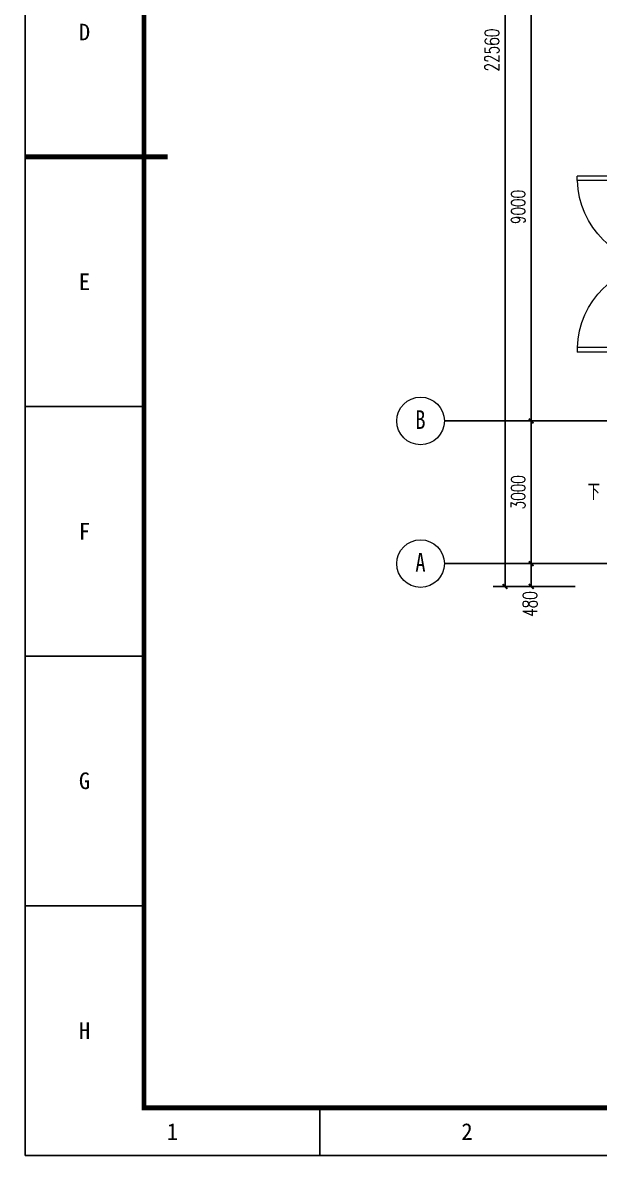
# Model space of a CAD drawing. Extents: x 3213259 to 3716512, y 332899 to 392399.
# Drawn here: x 3471383 to 3483502, y 349588 to 373411 of the extents above; entities that cross this region are included whole.
import ezdxf

# ---------------------------------------------------------------- set-up
doc = ezdxf.new("R2010")
doc.units = 0
doc.header["$LTSCALE"] = 1000
doc.header["$MEASUREMENT"] = 0
doc.linetypes.add('DOTE', pattern=[2.42, 2, -0.2, 0.02, -0.2])
doc.linetypes.add('HIDDEN', pattern=[0.375, 0.25, -0.125])
for name, color, linetype in [('AXIS', 3, 'Continuous'), ('DIM_SYMB', 3, 'Continuous'), ('DOTE', 1, 'DOTE'), ('JQFrame_DefaultLayer', 7, 'Continuous'), ('PUB_TEXT', 7, 'Continuous'), ('sb', 6, 'Continuous')]:
    doc.layers.add(name, color=color, linetype=linetype)
doc.layers.add('S-GRID-IDEN', color=7, linetype='Continuous', lineweight=18)
doc.layers.add('window', color=141, linetype='Continuous', lineweight=5)
doc.styles.add('_TCH_DIM_T3', font='SIMPLEX.shx', dxfattribs={"width": 0.705882, "bigfont": 'GBCBIG'})
doc.styles.add('JQFrame_markText', font='txt')
doc.styles.add('sepd_yb2', font='sepd_gbe.shx', dxfattribs={"width": 0.8, "bigfont": 'sepd_gbc.shx'})
doc.dimstyles.new('_TCH_ARCH&&100', dxfattribs={"dimtxt": 297.5, "dimasz": 100, "dimexe": 250, "dimexo": 300, "dimgap": 126.25, "dimtad": 1, "dimdec": 0, "dimzin": 0, "dimdsep": 46, "dimtxsty": '_TCH_DIM_T3', "dimblk": 'ARCHTICK', "dimcen": 0.09, "dimclrt": 7, "dimazin": 2, "dimtfac": 1, "dimtdec": 0, "dimtix": 1, "dimtmove": 2, "dimatfit": 3, "dimfxl": 1, "dimtolj": 1, "dimtzin": 0, "dimarcsym": 0})

# ---------------------------------------------------------------- blocks, each defined once
blk = doc.blocks.new('轴网 - M_轴线标头 - 圆-208176--3_200m层平面图')
at = {"layer": 'S-GRID-IDEN'}
blk.add_circle((0, 0), 5, dxfattribs=at)
blk = doc.blocks.new('_ArchTick')
at = {"color": 0, "linetype": 'ByBlock', "const_width": 0.4}
blk.add_lwpolyline([(-0.5, -0.5), (0.5, 0.5)], dxfattribs=at)
blk = doc.blocks.new('*D82')
at = {"layer": 'AXIS', "color": 0, "lineweight": -2}
for p, q in [((1894235, 325945), (1893200, 325945)), ((1893450, 303385), (1893450, 325945)), ((1894235, 303385), (1893200, 303385))]:
    blk.add_line(p, q, dxfattribs=at)
at = {"layer": 'Defpoints', "color": 0}
for p in [(1893450, 325945), (1894535, 325945), (1894535, 303385)]:
    blk.add_point(p, dxfattribs=at)
at = {"layer": 'AXIS', "color": 0, "lineweight": -2, "xscale": 100, "yscale": 100, "zscale": 100}
for p, rotation in [((1893450, 325945), 90), ((1893450, 303385), 270)]:
    blk.add_blockref('_ArchTick', p, dxfattribs=dict(at, rotation=rotation))
at = {"layer": 'AXIS', "color": 7, "insert": (1893175, 314665), "char_height": 297.5, "attachment_point": 5, "rotation": 90, "style": '_TCH_DIM_T3'}
blk.add_mtext('\\A1;22560', dxfattribs=at)
blk = doc.blocks.new('*D83')
at = {"layer": 'AXIS', "color": 0, "lineweight": -2}
for p, q in [((1894922, 303865), (1893750, 303865)), ((1894000, 303385), (1894000, 303865)), ((1894922, 303385), (1893750, 303385))]:
    blk.add_line(p, q, dxfattribs=at)
at = {"layer": 'Defpoints', "color": 0}
for p in [(1894000, 303865), (1895222, 303865), (1895222, 303385)]:
    blk.add_point(p, dxfattribs=at)
at = {"layer": 'AXIS', "color": 0, "lineweight": -2, "xscale": 100, "yscale": 100, "zscale": 100}
for p, rotation in [((1894000, 303865), 90), ((1894000, 303385), 270)]:
    blk.add_blockref('_ArchTick', p, dxfattribs=dict(at, rotation=rotation))
at = {"layer": 'AXIS', "color": 7, "insert": (1893975, 303015), "char_height": 297.5, "attachment_point": 5, "rotation": 90, "style": '_TCH_DIM_T3'}
blk.add_mtext('\\A1;480', dxfattribs=at)
blk = doc.blocks.new('*D84')
at = {"layer": 'AXIS', "color": 0, "lineweight": -2}
for p, q in [((1894922, 306865), (1893750, 306865)), ((1894000, 303865), (1894000, 306865)), ((1894922, 303865), (1893750, 303865))]:
    blk.add_line(p, q, dxfattribs=at)
at = {"layer": 'Defpoints', "color": 0}
for p in [(1894000, 306865), (1895222, 306865), (1895222, 303865)]:
    blk.add_point(p, dxfattribs=at)
at = {"layer": 'AXIS', "color": 0, "lineweight": -2, "xscale": 100, "yscale": 100, "zscale": 100}
for p, rotation in [((1894000, 306865), 90), ((1894000, 303865), 270)]:
    blk.add_blockref('_ArchTick', p, dxfattribs=dict(at, rotation=rotation))
at = {"layer": 'AXIS', "color": 7, "insert": (1893725, 305365), "char_height": 297.5, "attachment_point": 5, "rotation": 90, "style": '_TCH_DIM_T3'}
blk.add_mtext('\\A1;3000', dxfattribs=at)
blk = doc.blocks.new('*D85')
at = {"layer": 'AXIS', "color": 0, "lineweight": -2}
for p, q in [((1894922, 315865), (1893750, 315865)), ((1894000, 306865), (1894000, 315865)), ((1894922, 306865), (1893750, 306865))]:
    blk.add_line(p, q, dxfattribs=at)
at = {"layer": 'Defpoints', "color": 0}
for p in [(1894000, 315865), (1895222, 315865), (1895222, 306865)]:
    blk.add_point(p, dxfattribs=at)
at = {"layer": 'AXIS', "color": 0, "lineweight": -2, "xscale": 100, "yscale": 100, "zscale": 100}
for p, rotation in [((1894000, 315865), 90), ((1894000, 306865), 270)]:
    blk.add_blockref('_ArchTick', p, dxfattribs=dict(at, rotation=rotation))
at = {"layer": 'AXIS', "color": 7, "insert": (1893725, 311365), "char_height": 297.5, "attachment_point": 5, "rotation": 90, "style": '_TCH_DIM_T3'}
blk.add_mtext('\\A1;9000', dxfattribs=at)
blk = doc.blocks.new('$DorLib2D$00000002')
for p, q in [((-0.5, 0), (-0.5, 0.4875)), ((-0.475, 0.4875), (-0.5, 0.4875)), ((-0.475, 0), (-0.475, 0.4875)), ((0.475, 0), (0.475, 0.4875)), ((0.475, 0.4875), (0.5, 0.4875)), ((0.5, 0), (0.5, 0.4875)), ((-0.5, 0), (-0.475, 0)), ((0.5, 0), (0.475, 0))]:
    blk.add_line(p, q)
at = {"lineweight": 13}
for centre, start, end in [((-0.4875, 0), 0, 88.53072), ((0.4875, 0), 91.46928, 180)]:
    blk.add_arc(centre, 0.4875, start, end, dxfattribs=at)
blk = doc.blocks.new('JQStandardFrame-{1005C27A1A9F43F09286A26DEECC45FF}')
at = {"layer": 'JQFrame_DefaultLayer', "color": 3}
blk.add_lwpolyline([(0, 0), (743, 0), (743, 420), (0, 420)], close=True, dxfattribs=at)
at = {"layer": 'JQFrame_DefaultLayer', "color": 3, "const_width": 1}
blk.add_lwpolyline([(25, 10), (733, 10), (733, 410), (25, 410)], close=True, dxfattribs=at)
blk.add_lwpolyline([(0, 210), (30, 210)], dxfattribs=at)
at = {"layer": 'JQFrame_DefaultLayer', "color": 3}
for points in [[(0, 210), (25, 210)], [(0, 157.5), (25, 157.5)], [(0, 105), (25, 105)], [(0, 52.5), (25, 52.5)], [(61.92, 0), (61.92, 10)]]:
    blk.add_lwpolyline(points, dxfattribs=at)
at = {"layer": 'JQFrame_DefaultLayer', "color": 3, "char_height": 3.5, "attachment_point": 5, "style": 'JQFrame_markText'}
for s, insert in [('D', (12.5, 236.25)), ('E', (12.5, 183.75)), ('F', (12.5, 131.25)), ('G', (12.5, 78.75)), ('H', (12.5, 26.25)), ('1', (30.96, 5)), ('2', (92.88, 5))]:
    blk.add_mtext(s, dxfattribs=dict(at, insert=insert))
blk = doc.blocks.new('D1')
at = {"layer": 'DIM_SYMB'}
blk.add_lwpolyline([(1896084.9, 305665.1, 0, 0, 0), (1895738.7, 305665.1, 80, 0, 0), (1895438.7, 305665.1, 0, 0, 0)], format="xyseb", dxfattribs=at)
at = {"layer": 'DOTE'}
for p, q in [((1892174.5, 306865.1), (1948456.4, 306865.1)), ((1892174.5, 303865.1), (1948456.4, 303865.1))]:
    blk.add_line(p, q, dxfattribs=at)
at = {"layer": 'S-GRID-IDEN', "xscale": 99.99999999999993, "yscale": 99.99999999999993, "zscale": 99.99999999999993, "rotation": 269.9999999999994}
for p in [(1891674.5, 306865.1), (1891674.5, 303865.1)]:
    blk.add_blockref('轴网 - M_轴线标头 - 圆-208176--3_200m层平面图', p, dxfattribs=at)
at = {"layer": 'window', "color": 0, "xscale": -3700, "yscale": 3700, "zscale": -3700, "rotation": 89.99999999999994}
blk.add_blockref('$DorLib2D$00000002', (1896772.3, 310165.1), dxfattribs=at)
at = {"layer": 'PUB_TEXT', "style": 'sepd_yb2', "width": 0.8}
blk.add_text('下', height=337.6, dxfattribs=at).set_placement((1895186.8, 305201.7))
at = {"layer": 'S-GRID-IDEN', "lineweight": 15, "char_height": 393.182, "width": 347.943, "attachment_point": 2, "line_spacing_factor": 0.887216, "style": 'sepd_yb2'}
for s, insert in [('\\f黑体|b0|i0|c134|p49|;B', (1891672.1, 307089.8)), ('\\f黑体|b0|i0|c134|p49|;A', (1891671.9, 304089.8))]:
    blk.add_mtext(s, dxfattribs=dict(at, insert=insert))
at = {"layer": 'AXIS', "color": 3}
for p1, p2, distance, picture, middle in [((1894534.9, 303385.1), (1894534.9, 325945.1), 1084.7, '*D82', (1893175.2, 314665.1)), ((1895221.9, 306865.1), (1895221.9, 315865.1), 1221.8, '*D85', (1893725.2, 311365.1)), ((1895221.9, 303865.1), (1895221.9, 306865.1), 1221.8, '*D84', (1893725.2, 305365.1))]:
    dim = blk.add_aligned_dim(p1=p1, p2=p2, distance=distance, dimstyle='_TCH_ARCH&&100', dxfattribs=at)
    dim.commit()
    dim.dimension.update_dxf_attribs({"geometry": picture, "text_midpoint": middle})
dim = blk.add_linear_dim(base=(1894000.2, 303865.1), p1=(1895221.9, 303385.1), p2=(1895221.9, 303865.1), angle=90, dimstyle='_TCH_ARCH&&100', dxfattribs=at)
dim.commit()
dim.dimension.update_dxf_attribs({"geometry": '*D83', "text_midpoint": (1893975.2, 303015.1), "dimtype": 129})

msp = doc.modelspace()

# ---------------------------------------------------------------- block references
at = {"xscale": 100, "yscale": 100, "zscale": 100}
msp.add_blockref('JQStandardFrame-{1005C27A1A9F43F09286A26DEECC45FF}', (3471432.891, 349587.707), dxfattribs=at)
at = {"layer": 'sb', "color": 1, "linetype": 'HIDDEN', "lineweight": 25, "ltscale": 2}
msp.add_blockref('D1', (1588070.633, 58168.405), dxfattribs=at)

doc.saveas('drawing.dxf')
